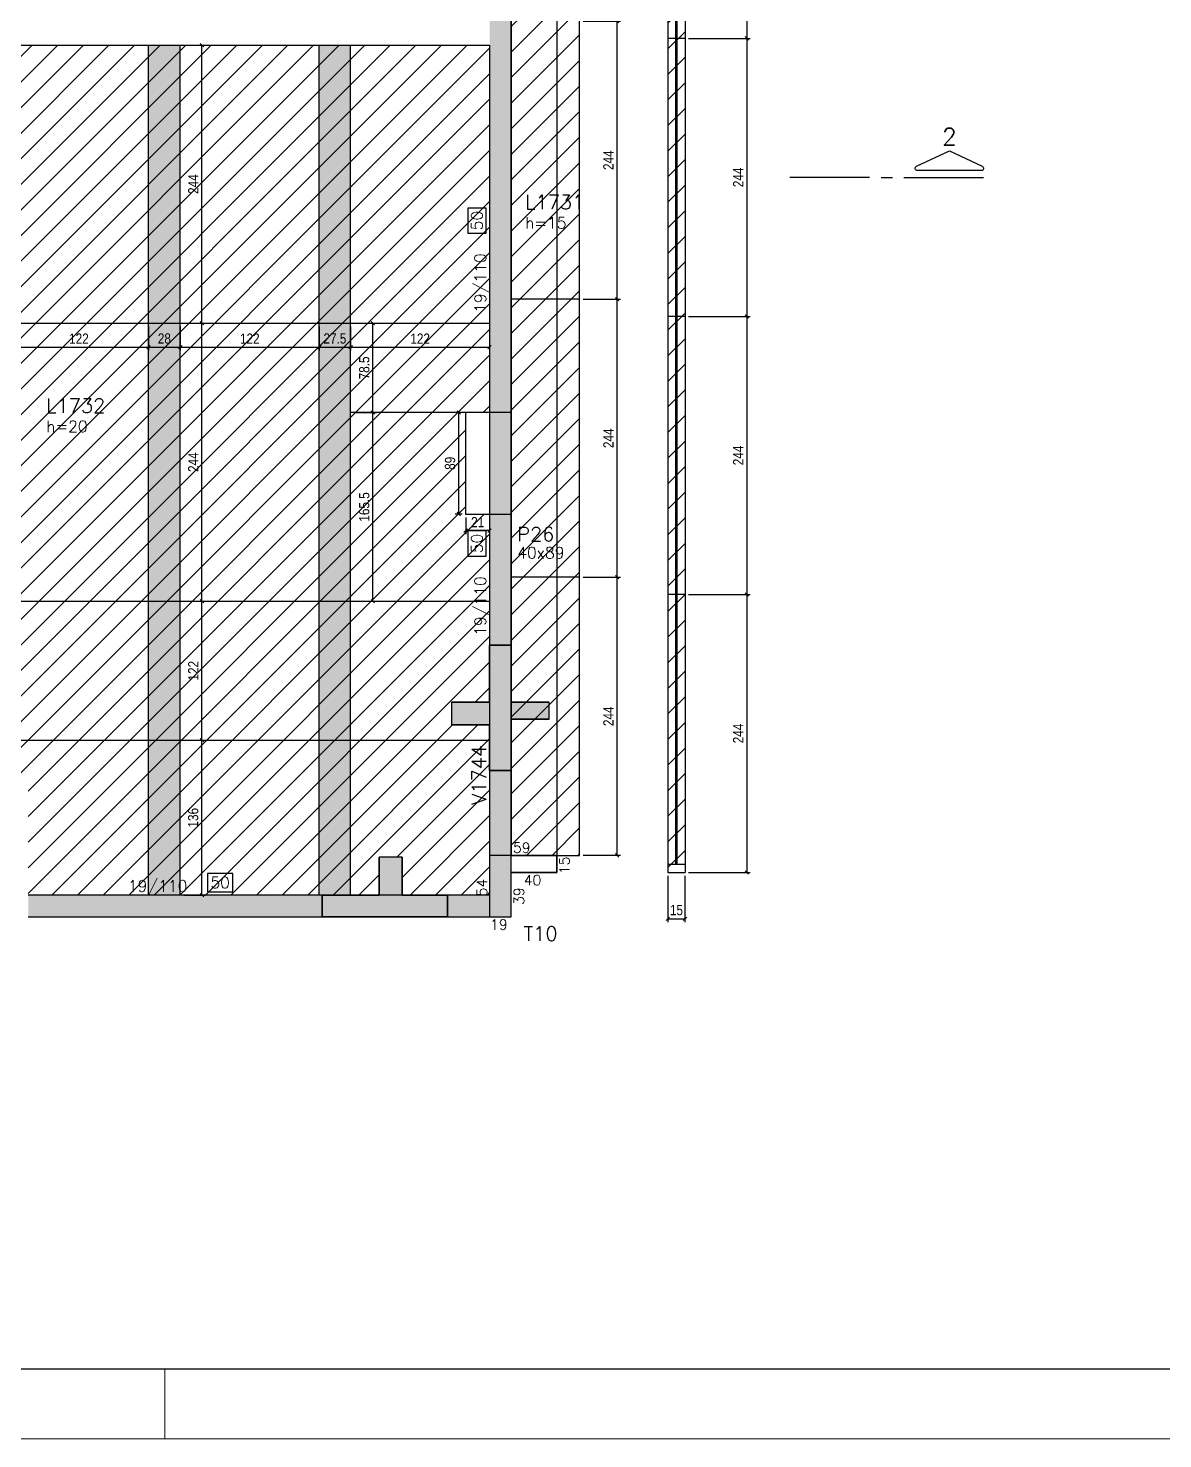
# Model space of a CAD drawing. Extents: x 1860 to 8661, y -614 to 3008.
# Drawn here: x 6286 to 7282, y -614 to 624 of the extents above; entities that cross this region are included whole.
import ezdxf
from ezdxf.enums import TextEntityAlignment as Align

# ---------------------------------------------------------------- set-up
doc = ezdxf.new("R2010")
doc.units = 0
for name, color, linetype in [('COTA', 241, 'Continuous'), ('F-CORTE', 4, 'Continuous'), ('F-CORTE-INDICAÇÃO', 4, 'Continuous'), ('F-DESNIVEL-1', 254, 'Continuous'), ('F-LAJES', 3, 'Continuous'), ('F-LAJES-DIM', 2, 'Continuous'), ('F-LAJES-NOME', 4, 'Continuous'), ('F-PILARES-DIM', 172, 'Continuous'), ('F-PILARES-M', 170, 'Continuous'), ('F-PILARES-NOME', 170, 'Continuous'), ('F-SOLIDO-CORTE', 71, 'Continuous'), ('F-VIGAS', 3, 'Continuous'), ('F-VIGAS-DIM', 2, 'Continuous'), ('F-VIGAS-NOME', 4, 'Continuous'), ('Painéis', 200, 'Continuous'), ('SARR_2.2x7', 40, 'Continuous')]:
    doc.layers.add(name, color=color, linetype=linetype)
doc.layers.add('FOLHA', color=255, linetype='Continuous', lineweight=5)
doc.layers.add('Hachura', color=251, linetype='Continuous', lineweight=9)
doc.styles.add('COTA TECNICA-50', font='techl___.ttf', dxfattribs={"height": 9})
doc.styles.add('MCP', font='romans.shx')
doc.styles.add('ROMANS', font='romans.shx')
doc.dimstyles.new('COTA PAINEL-50', dxfattribs={"dimtxt": 9, "dimasz": 3, "dimexe": 3, "dimexo": 3, "dimgap": 3, "dimtad": 1, "dimdec": 1, "dimzin": 12, "dimdsep": 46, "dimtxsty": 'COTA TECNICA-50', "dimblk1": 'OBLIQUE', "dimblk2": 'OBLIQUE', "dimsah": 1, "dimcen": 0.9, "dimclrd": 4, "dimclre": 4, "dimclrt": 240, "dimadec": 1, "dimazin": 3, "dimtfac": 1, "dimtdec": 1, "dimtmove": 0, "dimatfit": 3, "dimfxl": 1, "dimtolj": 1, "dimtzin": 12, "dimarcsym": 0})

# ---------------------------------------------------------------- blocks, each defined once
blk = doc.blocks.new('*U36')
at = {"layer": 'F-VIGAS-DIM', "color": 1}
blk.add_lwpolyline([(0, 0), (22, 0), (22, 16), (0, 16)], close=True, dxfattribs=at)
at = {"layer": 'F-VIGAS-DIM', "style": 'MCP'}
blk.add_attdef('DIM', text='', height=10, dxfattribs=at).set_placement((11, 8), align=Align.MIDDLE_CENTER)
blk = doc.blocks.new('*U38')
at = {"layer": 'F-CORTE-INDICAÇÃO'}
for p, q in [((70, 0), (0, 0)), ((80, 0), (90, 0)), ((100, 0), (170, 0))]:
    blk.add_line(p, q, dxfattribs=at)
blk.add_lwpolyline([(112, 6, -0.802585), (111.2, 9.8), (140, 23.3), (168.8, 9.8, -0.802585), (168, 6)], format="xyb", close=True, dxfattribs=at)
at = {"layer": 'F-CORTE-INDICAÇÃO', "style": 'ROMANS'}
blk.add_attdef('CORTE', text='', height=15, dxfattribs=at).set_placement((140, 35.8), align=Align.MIDDLE_CENTER)
at = {"layer": 'F-CORTE-INDICAÇÃO', "color": 2, "style": 'ROMANS'}
blk.add_attdef('FOLHA', text='', height=12, dxfattribs=at).set_placement((140, -10), align=Align.MIDDLE_CENTER)
blk = doc.blocks.new('_Oblique')
at = {"color": 0, "linetype": 'ByBlock', "lineweight": -2}
blk.add_line((-0.5, -0.5), (0.5, 0.5), dxfattribs=at)
blk = doc.blocks.new('*D1208')
at = {"layer": 'COTA', "color": 4, "lineweight": -2, "transparency": 16777216}
for p, q in [((6269.4, 362.4), (6269.4, 341.3)), ((6391.4, 362.4), (6391.4, 341.3)), ((6269.4, 344.3), (6391.4, 344.3))]:
    blk.add_line(p, q, dxfattribs=at)
at = {"layer": 'Defpoints', "color": 0, "transparency": 16777216}
for p in [(6269.4, 365.4), (6391.4, 365.4), (6391.4, 344.3)]:
    blk.add_point(p, dxfattribs=at)
at = {"layer": 'COTA', "color": 4, "lineweight": -2, "transparency": 16777216, "xscale": 3, "yscale": 3, "zscale": 3, "rotation": 180}
blk.add_blockref('_Oblique', (6269.4, 344.3), dxfattribs=at)
at = {"layer": 'COTA', "color": 4, "lineweight": -2, "transparency": 16777216, "xscale": 3, "yscale": 3, "zscale": 3}
blk.add_blockref('_Oblique', (6391.4, 344.3), dxfattribs=at)
at = {"layer": 'COTA', "color": 240, "transparency": 16777216, "insert": (6330.4, 351.8), "char_height": 9, "attachment_point": 5, "style": 'COTA TECNICA-50'}
blk.add_mtext('\\A1;122', dxfattribs=at)
blk = doc.blocks.new('*D1209')
at = {"layer": 'COTA', "color": 4, "lineweight": -2, "transparency": 16777216}
for p, q in [((6391.4, 362.4), (6391.4, 341.3)), ((6419.4, 362.4), (6419.4, 341.3)), ((6391.4, 344.3), (6419.4, 344.3))]:
    blk.add_line(p, q, dxfattribs=at)
at = {"layer": 'Defpoints', "color": 0, "transparency": 16777216}
for p in [(6391.4, 365.4), (6419.4, 365.4), (6419.4, 344.3)]:
    blk.add_point(p, dxfattribs=at)
at = {"layer": 'COTA', "color": 4, "lineweight": -2, "transparency": 16777216, "xscale": 3, "yscale": 3, "zscale": 3, "rotation": 180}
blk.add_blockref('_Oblique', (6391.4, 344.3), dxfattribs=at)
at = {"layer": 'COTA', "color": 4, "lineweight": -2, "transparency": 16777216, "xscale": 3, "yscale": 3, "zscale": 3}
blk.add_blockref('_Oblique', (6419.4, 344.3), dxfattribs=at)
at = {"layer": 'COTA', "color": 240, "transparency": 16777216, "insert": (6405.4, 351.9), "char_height": 9, "attachment_point": 5, "style": 'COTA TECNICA-50'}
blk.add_mtext('\\A1;28', dxfattribs=at)
blk = doc.blocks.new('*D1210')
at = {"layer": 'COTA', "color": 4, "lineweight": -2, "transparency": 16777216}
for p, q in [((6419.4, 362.4), (6419.4, 341.3)), ((6541.4, 362.4), (6541.4, 341.3)), ((6419.4, 344.3), (6541.4, 344.3))]:
    blk.add_line(p, q, dxfattribs=at)
at = {"layer": 'Defpoints', "color": 0, "transparency": 16777216}
for p in [(6419.4, 365.4), (6541.4, 365.4), (6541.4, 344.3)]:
    blk.add_point(p, dxfattribs=at)
at = {"layer": 'COTA', "color": 4, "lineweight": -2, "transparency": 16777216, "xscale": 3, "yscale": 3, "zscale": 3, "rotation": 180}
blk.add_blockref('_Oblique', (6419.4, 344.3), dxfattribs=at)
at = {"layer": 'COTA', "color": 4, "lineweight": -2, "transparency": 16777216, "xscale": 3, "yscale": 3, "zscale": 3}
blk.add_blockref('_Oblique', (6541.4, 344.3), dxfattribs=at)
at = {"layer": 'COTA', "color": 240, "transparency": 16777216, "insert": (6480.4, 351.8), "char_height": 9, "attachment_point": 5, "style": 'COTA TECNICA-50'}
blk.add_mtext('\\A1;122', dxfattribs=at)
blk = doc.blocks.new('*D1211')
at = {"layer": 'COTA', "color": 4, "lineweight": -2, "transparency": 16777216}
for p, q in [((6541.4, 362.4), (6541.4, 341.3)), ((6568.9, 362.4), (6568.9, 341.3)), ((6541.4, 344.3), (6568.9, 344.3))]:
    blk.add_line(p, q, dxfattribs=at)
at = {"layer": 'Defpoints', "color": 0, "transparency": 16777216}
for p in [(6541.4, 365.4), (6568.9, 365.4), (6568.9, 344.3)]:
    blk.add_point(p, dxfattribs=at)
at = {"layer": 'COTA', "color": 4, "lineweight": -2, "transparency": 16777216, "xscale": 3, "yscale": 3, "zscale": 3, "rotation": 180}
blk.add_blockref('_Oblique', (6541.4, 344.3), dxfattribs=at)
at = {"layer": 'COTA', "color": 4, "lineweight": -2, "transparency": 16777216, "xscale": 3, "yscale": 3, "zscale": 3}
blk.add_blockref('_Oblique', (6568.9, 344.3), dxfattribs=at)
at = {"layer": 'COTA', "color": 240, "transparency": 16777216, "insert": (6555.1, 351.9), "char_height": 9, "attachment_point": 5, "style": 'COTA TECNICA-50'}
blk.add_mtext('\\A1;27.5', dxfattribs=at)
blk = doc.blocks.new('*D1212')
at = {"layer": 'COTA', "color": 4, "lineweight": -2, "transparency": 16777216}
for p, q in [((6568.9, 362.4), (6568.9, 341.3)), ((6690.9, 362.4), (6690.9, 341.3)), ((6568.9, 344.3), (6690.9, 344.3))]:
    blk.add_line(p, q, dxfattribs=at)
at = {"layer": 'Defpoints', "color": 0, "transparency": 16777216}
for p in [(6568.9, 365.4), (6690.9, 365.4), (6690.9, 344.3)]:
    blk.add_point(p, dxfattribs=at)
at = {"layer": 'COTA', "color": 4, "lineweight": -2, "transparency": 16777216, "xscale": 3, "yscale": 3, "zscale": 3, "rotation": 180}
blk.add_blockref('_Oblique', (6568.9, 344.3), dxfattribs=at)
at = {"layer": 'COTA', "color": 4, "lineweight": -2, "transparency": 16777216, "xscale": 3, "yscale": 3, "zscale": 3}
blk.add_blockref('_Oblique', (6690.9, 344.3), dxfattribs=at)
at = {"layer": 'COTA', "color": 240, "transparency": 16777216, "insert": (6629.9, 351.8), "char_height": 9, "attachment_point": 5, "style": 'COTA TECNICA-50'}
blk.add_mtext('\\A1;122', dxfattribs=at)
blk = doc.blocks.new('*D1213')
at = {"layer": 'COTA', "color": 4, "lineweight": -2, "transparency": 16777216}
for p, q in [((6666.9, 286.9), (6660.8, 286.9)), ((6663.8, 197.9), (6663.8, 286.9)), ((6666.9, 197.9), (6660.8, 197.9))]:
    blk.add_line(p, q, dxfattribs=at)
at = {"layer": 'Defpoints', "color": 0, "transparency": 16777216}
for p in [(6663.8, 286.9), (6669.9, 286.9), (6669.9, 197.9)]:
    blk.add_point(p, dxfattribs=at)
at = {"layer": 'COTA', "color": 4, "lineweight": -2, "transparency": 16777216, "xscale": 3, "yscale": 3, "zscale": 3}
for p, rotation in [((6663.8, 286.9), 90), ((6663.8, 197.9), 270)]:
    blk.add_blockref('_Oblique', p, dxfattribs=dict(at, rotation=rotation))
at = {"layer": 'COTA', "color": 240, "transparency": 16777216, "insert": (6656.2, 242.4), "char_height": 9, "attachment_point": 5, "rotation": 90, "style": 'COTA TECNICA-50'}
blk.add_mtext('\\A1;89', dxfattribs=at)
blk = doc.blocks.new('*D1214')
at = {"layer": 'COTA', "color": 4, "lineweight": -2, "transparency": 16777216}
for p, q in [((6669.9, 194.9), (6669.9, 180.3)), ((6690.9, 194.8), (6690.9, 180.3)), ((6690.9, 183.3), (6669.9, 183.3))]:
    blk.add_line(p, q, dxfattribs=at)
at = {"layer": 'Defpoints', "color": 0, "transparency": 16777216}
for p in [(6669.9, 197.9), (6690.9, 197.8), (6669.9, 183.3)]:
    blk.add_point(p, dxfattribs=at)
at = {"layer": 'COTA', "color": 4, "lineweight": -2, "transparency": 16777216, "xscale": 3, "yscale": 3, "zscale": 3, "rotation": 180}
blk.add_blockref('_Oblique', (6669.9, 183.3), dxfattribs=at)
at = {"layer": 'COTA', "color": 4, "lineweight": -2, "transparency": 16777216, "xscale": 3, "yscale": 3, "zscale": 3}
blk.add_blockref('_Oblique', (6690.9, 183.3), dxfattribs=at)
at = {"layer": 'COTA', "color": 240, "transparency": 16777216, "insert": (6680.4, 190.8), "char_height": 9, "attachment_point": 5, "style": 'COTA TECNICA-50'}
blk.add_mtext('\\A1;21', dxfattribs=at)
blk = doc.blocks.new('*D1215')
at = {"layer": 'COTA', "color": 4, "lineweight": -2, "transparency": 16777216}
for p, q in [((6422.4, -0.6), (6441.4, -0.6)), ((6438.4, -136.6), (6438.4, -0.6)), ((6422.4, -136.6), (6441.4, -136.6))]:
    blk.add_line(p, q, dxfattribs=at)
at = {"layer": 'Defpoints', "color": 0, "transparency": 16777216}
for p in [(6419.4, -0.6), (6438.4, -0.6), (6419.4, -136.6)]:
    blk.add_point(p, dxfattribs=at)
at = {"layer": 'COTA', "color": 4, "lineweight": -2, "transparency": 16777216, "xscale": 3, "yscale": 3, "zscale": 3}
for p, rotation in [((6438.4, -0.6), 90), ((6438.4, -136.6), 270)]:
    blk.add_blockref('_Oblique', p, dxfattribs=dict(at, rotation=rotation))
at = {"layer": 'COTA', "color": 240, "transparency": 16777216, "insert": (6430.7, -68.6), "char_height": 9, "attachment_point": 5, "rotation": 90, "style": 'COTA TECNICA-50'}
blk.add_mtext('\\A1;136', dxfattribs=at)
blk = doc.blocks.new('*D1216')
at = {"layer": 'COTA', "color": 4, "lineweight": -2, "transparency": 16777216}
for p, q in [((6422.4, 121.4), (6441.4, 121.4)), ((6438.4, -0.6), (6438.4, 121.4)), ((6422.4, -0.6), (6441.4, -0.6))]:
    blk.add_line(p, q, dxfattribs=at)
at = {"layer": 'Defpoints', "color": 0, "transparency": 16777216}
for p in [(6419.4, 121.4), (6438.4, 121.4), (6419.4, -0.6)]:
    blk.add_point(p, dxfattribs=at)
at = {"layer": 'COTA', "color": 4, "lineweight": -2, "transparency": 16777216, "xscale": 3, "yscale": 3, "zscale": 3}
for p, rotation in [((6438.4, 121.4), 90), ((6438.4, -0.6), 270)]:
    blk.add_blockref('_Oblique', p, dxfattribs=dict(at, rotation=rotation))
at = {"layer": 'COTA', "color": 240, "transparency": 16777216, "insert": (6430.8, 60.4), "char_height": 9, "attachment_point": 5, "rotation": 90, "style": 'COTA TECNICA-50'}
blk.add_mtext('\\A1;122', dxfattribs=at)
blk = doc.blocks.new('*D1217')
at = {"layer": 'COTA', "color": 4, "lineweight": -2, "transparency": 16777216}
for p, q in [((6422.4, 365.4), (6441.4, 365.4)), ((6438.4, 121.4), (6438.4, 365.4)), ((6422.4, 121.4), (6441.4, 121.4))]:
    blk.add_line(p, q, dxfattribs=at)
at = {"layer": 'Defpoints', "color": 0, "transparency": 16777216}
for p in [(6419.4, 365.4), (6438.4, 365.4), (6419.4, 121.4)]:
    blk.add_point(p, dxfattribs=at)
at = {"layer": 'COTA', "color": 4, "lineweight": -2, "transparency": 16777216, "xscale": 3, "yscale": 3, "zscale": 3}
for p, rotation in [((6438.4, 365.4), 90), ((6438.4, 121.4), 270)]:
    blk.add_blockref('_Oblique', p, dxfattribs=dict(at, rotation=rotation))
at = {"layer": 'COTA', "color": 240, "transparency": 16777216, "insert": (6430.8, 243.4), "char_height": 9, "attachment_point": 5, "rotation": 90, "style": 'COTA TECNICA-50'}
blk.add_mtext('\\A1;244', dxfattribs=at)
blk = doc.blocks.new('*D1218')
at = {"layer": 'COTA', "color": 4, "lineweight": -2, "transparency": 16777216}
for p, q in [((6422.4, 609.4), (6441.4, 609.4)), ((6438.4, 365.4), (6438.4, 609.4)), ((6422.4, 365.4), (6441.4, 365.4))]:
    blk.add_line(p, q, dxfattribs=at)
at = {"layer": 'Defpoints', "color": 0, "transparency": 16777216}
for p in [(6419.4, 609.4), (6438.4, 609.4), (6419.4, 365.4)]:
    blk.add_point(p, dxfattribs=at)
at = {"layer": 'COTA', "color": 4, "lineweight": -2, "transparency": 16777216, "xscale": 3, "yscale": 3, "zscale": 3}
for p, rotation in [((6438.4, 609.4), 90), ((6438.4, 365.4), 270)]:
    blk.add_blockref('_Oblique', p, dxfattribs=dict(at, rotation=rotation))
at = {"layer": 'COTA', "color": 240, "transparency": 16777216, "insert": (6430.8, 487.4), "char_height": 9, "attachment_point": 5, "rotation": 90, "style": 'COTA TECNICA-50'}
blk.add_mtext('\\A1;244', dxfattribs=at)
blk = doc.blocks.new('*D1219')
at = {"layer": 'COTA', "color": 4, "lineweight": -2, "transparency": 16777216}
for p, q in [((6571.9, 286.9), (6591.5, 286.9)), ((6588.5, 121.4), (6588.5, 286.9)), ((6571.9, 121.4), (6591.5, 121.4))]:
    blk.add_line(p, q, dxfattribs=at)
at = {"layer": 'Defpoints', "color": 0, "transparency": 16777216}
for p in [(6568.9, 286.9), (6588.5, 286.9), (6568.9, 121.4)]:
    blk.add_point(p, dxfattribs=at)
at = {"layer": 'COTA', "color": 4, "lineweight": -2, "transparency": 16777216, "xscale": 3, "yscale": 3, "zscale": 3}
for p, rotation in [((6588.5, 286.9), 90), ((6588.5, 121.4), 270)]:
    blk.add_blockref('_Oblique', p, dxfattribs=dict(at, rotation=rotation))
at = {"layer": 'COTA', "color": 240, "transparency": 16777216, "insert": (6580.9, 204.1), "char_height": 9, "attachment_point": 5, "rotation": 90, "style": 'COTA TECNICA-50'}
blk.add_mtext('\\A1;165.5', dxfattribs=at)
blk = doc.blocks.new('*D1220')
at = {"layer": 'COTA', "color": 4, "lineweight": -2, "transparency": 16777216}
for p, q in [((6571.9, 365.4), (6591.5, 365.4)), ((6588.5, 286.9), (6588.5, 365.4)), ((6571.9, 286.9), (6591.5, 286.9))]:
    blk.add_line(p, q, dxfattribs=at)
at = {"layer": 'Defpoints', "color": 0, "transparency": 16777216}
for p in [(6568.9, 365.4), (6588.5, 365.4), (6568.9, 286.9)]:
    blk.add_point(p, dxfattribs=at)
at = {"layer": 'COTA', "color": 4, "lineweight": -2, "transparency": 16777216, "xscale": 3, "yscale": 3, "zscale": 3}
for p, rotation in [((6588.5, 365.4), 90), ((6588.5, 286.9), 270)]:
    blk.add_blockref('_Oblique', p, dxfattribs=dict(at, rotation=rotation))
at = {"layer": 'COTA', "color": 240, "transparency": 16777216, "insert": (6580.9, 326.1), "char_height": 9, "attachment_point": 5, "rotation": 90, "style": 'COTA TECNICA-50'}
blk.add_mtext('\\A1;78.5', dxfattribs=at)
blk = doc.blocks.new('*D1357')
at = {"layer": 'COTA', "color": 4, "lineweight": -2, "transparency": 16777216}
for p, q in [((6772.9, 142.4), (6805.8, 142.4)), ((6802.8, -101.6), (6802.8, 142.4)), ((6772.9, -101.6), (6805.8, -101.6))]:
    blk.add_line(p, q, dxfattribs=at)
at = {"layer": 'Defpoints', "color": 0, "transparency": 16777216}
for p in [(6769.9, 142.4), (6802.8, 142.4), (6769.9, -101.6)]:
    blk.add_point(p, dxfattribs=at)
at = {"layer": 'COTA', "color": 4, "lineweight": -2, "transparency": 16777216, "xscale": 3, "yscale": 3, "zscale": 3}
for p, rotation in [((6802.8, 142.4), 90), ((6802.8, -101.6), 270)]:
    blk.add_blockref('_Oblique', p, dxfattribs=dict(at, rotation=rotation))
at = {"layer": 'COTA', "color": 240, "transparency": 16777216, "insert": (6795.2, 20.4), "char_height": 9, "attachment_point": 5, "rotation": 90, "style": 'COTA TECNICA-50'}
blk.add_mtext('\\A1;244', dxfattribs=at)
blk = doc.blocks.new('*D1358')
at = {"layer": 'COTA', "color": 4, "lineweight": -2, "transparency": 16777216}
for p, q in [((6772.9, 386.4), (6805.8, 386.4)), ((6802.8, 142.4), (6802.8, 386.4)), ((6772.9, 142.4), (6805.8, 142.4))]:
    blk.add_line(p, q, dxfattribs=at)
at = {"layer": 'Defpoints', "color": 0, "transparency": 16777216}
for p in [(6769.9, 386.4), (6802.8, 386.4), (6769.9, 142.4)]:
    blk.add_point(p, dxfattribs=at)
at = {"layer": 'COTA', "color": 4, "lineweight": -2, "transparency": 16777216, "xscale": 3, "yscale": 3, "zscale": 3}
for p, rotation in [((6802.8, 386.4), 90), ((6802.8, 142.4), 270)]:
    blk.add_blockref('_Oblique', p, dxfattribs=dict(at, rotation=rotation))
at = {"layer": 'COTA', "color": 240, "transparency": 16777216, "insert": (6795.2, 264.4), "char_height": 9, "attachment_point": 5, "rotation": 90, "style": 'COTA TECNICA-50'}
blk.add_mtext('\\A1;244', dxfattribs=at)
blk = doc.blocks.new('*D1359')
at = {"layer": 'COTA', "color": 4, "lineweight": -2, "transparency": 16777216}
for p, q in [((6772.9, 630.4), (6805.8, 630.4)), ((6802.8, 386.4), (6802.8, 630.4)), ((6772.9, 386.4), (6805.8, 386.4))]:
    blk.add_line(p, q, dxfattribs=at)
at = {"layer": 'Defpoints', "color": 0, "transparency": 16777216}
for p in [(6769.9, 630.4), (6802.8, 630.4), (6769.9, 386.4)]:
    blk.add_point(p, dxfattribs=at)
at = {"layer": 'COTA', "color": 4, "lineweight": -2, "transparency": 16777216, "xscale": 3, "yscale": 3, "zscale": 3}
for p, rotation in [((6802.8, 630.4), 90), ((6802.8, 386.4), 270)]:
    blk.add_blockref('_Oblique', p, dxfattribs=dict(at, rotation=rotation))
at = {"layer": 'COTA', "color": 240, "transparency": 16777216, "insert": (6795.2, 508.4), "char_height": 9, "attachment_point": 5, "rotation": 90, "style": 'COTA TECNICA-50'}
blk.add_mtext('\\A1;244', dxfattribs=at)
blk = doc.blocks.new('*D1334')
at = {"layer": 'COTA', "color": 4, "lineweight": -2, "transparency": 16777216}
for p, q in [((6865.4, 371.3), (6919.7, 371.3)), ((6916.7, 371.3), (6916.7, 127.3)), ((6865.4, 127.3), (6919.7, 127.3))]:
    blk.add_line(p, q, dxfattribs=at)
at = {"layer": 'Defpoints', "color": 0, "transparency": 16777216}
for p in [(6862.4, 371.3), (6862.4, 127.3), (6916.7, 127.3)]:
    blk.add_point(p, dxfattribs=at)
at = {"layer": 'COTA', "color": 4, "lineweight": -2, "transparency": 16777216, "xscale": 3, "yscale": 3, "zscale": 3}
for p, rotation in [((6916.7, 371.3), 90), ((6916.7, 127.3), 270)]:
    blk.add_blockref('_Oblique', p, dxfattribs=dict(at, rotation=rotation))
at = {"layer": 'COTA', "color": 240, "transparency": 16777216, "insert": (6909.1, 249.3), "char_height": 9, "attachment_point": 5, "rotation": 90, "style": 'COTA TECNICA-50'}
blk.add_mtext('\\A1;244', dxfattribs=at)
blk = doc.blocks.new('*D1335')
at = {"layer": 'COTA', "color": 4, "lineweight": -2, "transparency": 16777216}
for p, q in [((6865.4, 127.3), (6919.7, 127.3)), ((6916.7, 127.3), (6916.7, -116.7)), ((6865.4, -116.7), (6919.7, -116.7))]:
    blk.add_line(p, q, dxfattribs=at)
at = {"layer": 'Defpoints', "color": 0, "transparency": 16777216}
for p in [(6862.4, 127.3), (6862.4, -116.7), (6916.7, -116.7)]:
    blk.add_point(p, dxfattribs=at)
at = {"layer": 'COTA', "color": 4, "lineweight": -2, "transparency": 16777216, "xscale": 3, "yscale": 3, "zscale": 3}
for p, rotation in [((6916.7, 127.3), 90), ((6916.7, -116.7), 270)]:
    blk.add_blockref('_Oblique', p, dxfattribs=dict(at, rotation=rotation))
at = {"layer": 'COTA', "color": 240, "transparency": 16777216, "insert": (6909.1, 5.3), "char_height": 9, "attachment_point": 5, "rotation": 90, "style": 'COTA TECNICA-50'}
blk.add_mtext('\\A1;244', dxfattribs=at)
blk = doc.blocks.new('*D1336')
at = {"layer": 'COTA', "color": 4, "lineweight": -2, "transparency": 16777216}
for p, q in [((6865.4, 615.3), (6919.7, 615.3)), ((6916.7, 615.3), (6916.7, 371.3)), ((6865.4, 371.3), (6919.7, 371.3))]:
    blk.add_line(p, q, dxfattribs=at)
at = {"layer": 'Defpoints', "color": 0, "transparency": 16777216}
for p in [(6862.4, 615.3), (6862.4, 371.3), (6916.7, 371.3)]:
    blk.add_point(p, dxfattribs=at)
at = {"layer": 'COTA', "color": 4, "lineweight": -2, "transparency": 16777216, "xscale": 3, "yscale": 3, "zscale": 3}
for p, rotation in [((6916.7, 615.3), 90), ((6916.7, 371.3), 270)]:
    blk.add_blockref('_Oblique', p, dxfattribs=dict(at, rotation=rotation))
at = {"layer": 'COTA', "color": 240, "transparency": 16777216, "insert": (6909.1, 493.3), "char_height": 9, "attachment_point": 5, "rotation": 90, "style": 'COTA TECNICA-50'}
blk.add_mtext('\\A1;244', dxfattribs=at)
blk = doc.blocks.new('*D1337')
at = {"layer": 'COTA', "color": 4, "lineweight": -2, "transparency": 16777216}
for p, q in [((6865.4, 859.3), (6919.7, 859.3)), ((6916.7, 859.3), (6916.7, 615.3)), ((6865.4, 615.3), (6919.7, 615.3))]:
    blk.add_line(p, q, dxfattribs=at)
at = {"layer": 'Defpoints', "color": 0, "transparency": 16777216}
for p in [(6862.4, 859.3), (6862.4, 615.3), (6916.7, 615.3)]:
    blk.add_point(p, dxfattribs=at)
at = {"layer": 'COTA', "color": 4, "lineweight": -2, "transparency": 16777216, "xscale": 3, "yscale": 3, "zscale": 3}
for p, rotation in [((6916.7, 859.3), 90), ((6916.7, 615.3), 270)]:
    blk.add_blockref('_Oblique', p, dxfattribs=dict(at, rotation=rotation))
at = {"layer": 'COTA', "color": 240, "transparency": 16777216, "insert": (6909.1, 737.3), "char_height": 9, "attachment_point": 5, "rotation": 90, "style": 'COTA TECNICA-50'}
blk.add_mtext('\\A1;244', dxfattribs=at)
blk = doc.blocks.new('*D1364')
at = {"layer": 'COTA', "color": 4, "lineweight": -2, "transparency": 16777216}
for p, q in [((6847.4, -119.7), (6847.4, -160.3)), ((6862.4, -119.7), (6862.4, -160.3)), ((6847.4, -157.3), (6862.4, -157.3))]:
    blk.add_line(p, q, dxfattribs=at)
at = {"layer": 'Defpoints', "color": 0, "transparency": 16777216}
for p in [(6847.4, -116.7), (6862.4, -116.7), (6862.4, -157.3)]:
    blk.add_point(p, dxfattribs=at)
at = {"layer": 'COTA', "color": 4, "lineweight": -2, "transparency": 16777216, "xscale": 3, "yscale": 3, "zscale": 3, "rotation": 180}
blk.add_blockref('_Oblique', (6847.4, -157.3), dxfattribs=at)
at = {"layer": 'COTA', "color": 4, "lineweight": -2, "transparency": 16777216, "xscale": 3, "yscale": 3, "zscale": 3}
blk.add_blockref('_Oblique', (6862.4, -157.3), dxfattribs=at)
at = {"layer": 'COTA', "color": 240, "transparency": 16777216, "insert": (6854.9, -149.7), "char_height": 9, "attachment_point": 5, "style": 'COTA TECNICA-50'}
blk.add_mtext('\\A1;15', dxfattribs=at)

msp = doc.modelspace()

# ---------------------------------------------------------------- hatches: boundary and pattern name
at = {"layer": 'F-SOLIDO-CORTE', "linetype": 'Continuous'}
for points in [[(6690.87, 82.81), (6690.87, 32.81), (6657.52, 32.81), (6657.52, 12.81), (6690.87, 12.81), (6690.87, -27.19), (6709.87, -27.19), (6709.87, 17.81), (6743.22, 17.81), (6743.22, 32.81), (6709.87, 32.81), (6709.87, 82.81)], [(6690.87, 82.81), (6690.87, 32.81), (6657.52, 32.81), (6657.52, 12.81), (6690.87, 12.81), (6690.87, -27.19), (6709.87, -27.19), (6709.87, 17.81), (6743.22, 17.81), (6743.22, 32.81), (6709.87, 32.81), (6709.87, 82.81)], [(6544.02, -155.61), (6654.02, -155.61), (6654.02, -136.61), (6614.02, -136.61), (6614.02, -103.26), (6594.02, -103.26), (6594.02, -136.61), (6544.02, -136.61)], [(6544.02, -155.61), (6654.02, -155.61), (6654.02, -136.61), (6614.02, -136.61), (6614.02, -103.26), (6594.02, -103.26), (6594.02, -136.61), (6544.02, -136.61)]]:
    msp.add_hatch(color=256, dxfattribs=at).paths.add_polyline_path(points, flags=16)
at = {"layer": 'Hachura', "linetype": 'ByBlock'}
h = msp.add_hatch(dxfattribs=at)
h.set_pattern_fill('ANSI31', color=256, scale=5)
h.paths.add_polyline_path([(5634.83, 714.79), (5649.83, 714.79), (5649.83, 761.29), (5634.83, 761.29)])
h.paths.add_polyline_path([(5949.87, 694.79), (5949.87, 761.29), (5710.87, 761.29), (5710.87, 694.79)])
h.paths.add_polyline_path([(5938.58, 605.04), (5938.58, 620.04), (5708.58, 620.04), (5708.58, 605.04)])
h.paths.add_polyline_path([(6709.87, -101.64), (6769.87, -101.64), (6769.87, 142.36), (6709.87, 142.36)])
h.paths.add_polyline_path([(6709.87, 142.36), (6769.87, 142.36), (6769.87, 386.36), (6709.87, 386.36)])
h.paths.add_polyline_path([(6709.87, 386.36), (6769.87, 386.36), (6769.87, 630.36), (6709.87, 630.36)])
h.paths.add_polyline_path([(6709.87, 630.36), (6769.87, 630.36), (6769.87, 874.36), (6709.87, 874.36)])
h.paths.add_polyline_path([(6709.87, 874.36), (6769.87, 874.36), (6769.87, 1118.36), (6709.87, 1118.36)])
h.paths.add_polyline_path([(6709.87, 1118.36), (6769.87, 1118.36), (6769.87, 1341.36), (6709.87, 1341.36)])
h.paths.add_polyline_path([(5792.87, 2423.29), (5792.87, 2363.29), (6036.87, 2363.29), (6036.87, 2423.29)])
h.paths.add_polyline_path([(6036.87, 2423.29), (6036.87, 2363.29), (6280.87, 2363.29), (6280.87, 2423.29)])
h.paths.add_polyline_path([(6524.87, 2363.29), (6524.87, 2423.29), (6280.87, 2423.29), (6280.87, 2363.29)])
h.paths.add_polyline_path([(6768.87, 2363.29), (6768.87, 2423.29), (6524.87, 2423.29), (6524.87, 2363.29)])
h.paths.add_polyline_path([(7012.87, 2363.29), (7012.87, 2423.29), (6768.87, 2423.29), (6768.87, 2363.29)])
h.paths.add_polyline_path([(7235.87, 2363.29), (7235.87, 2423.29), (7012.87, 2423.29), (7012.87, 2363.29)])
h.paths.add_polyline_path([(6847.43, -116.74), (6862.43, -116.74), (6862.43, 127.26), (6847.43, 127.26)])
h.paths.add_polyline_path([(6847.43, 127.26), (6862.43, 127.26), (6862.43, 371.26), (6847.43, 371.26)])
h.paths.add_polyline_path([(6847.43, 371.26), (6862.43, 371.26), (6862.43, 615.26), (6847.43, 615.26)])
h.paths.add_polyline_path([(6862.43, 859.26), (6847.43, 859.26), (6847.43, 615.26), (6862.43, 615.26)])
h.paths.add_polyline_path([(6862.43, 1103.26), (6847.43, 1103.26), (6847.43, 859.26), (6862.43, 859.26)])
h.paths.add_polyline_path([(6862.43, 1103.26), (6862.43, 1112.26), (6847.43, 1112.26), (6847.43, 1103.26)])
h.paths.add_polyline_path([(6862.43, 1356.26), (6847.43, 1356.26), (6847.43, 1112.26), (6862.43, 1112.26)])
h.paths.add_polyline_path([(7250.87, 2525.66), (7250.87, 2540.66), (7006.87, 2540.66), (7006.87, 2525.66)])
h.paths.add_polyline_path([(6997.87, 2525.66), (7006.87, 2525.66), (7006.87, 2540.66), (6997.87, 2540.66)])
h.paths.add_polyline_path([(6997.87, 2525.66), (6997.87, 2540.66), (6753.87, 2540.66), (6753.87, 2525.66)])
h.paths.add_polyline_path([(6753.87, 2525.66), (6753.87, 2540.66), (6509.87, 2540.66), (6509.87, 2525.66)])
h.paths.add_polyline_path([(6265.87, 2540.66), (6265.87, 2525.66), (6509.87, 2525.66), (6509.87, 2540.66)])
h.paths.add_polyline_path([(6021.87, 2540.66), (6021.87, 2525.66), (6265.87, 2525.66), (6265.87, 2540.66)])
h.paths.add_polyline_path([(5777.87, 2540.66), (5777.87, 2525.66), (6021.87, 2525.66), (6021.87, 2540.66)])
h = msp.add_hatch(dxfattribs=at)
h.set_pattern_fill('ANSI31', color=256, scale=5)
h.paths.add_polyline_path([(6090.87, 609.39), (5968.87, 609.39), (5968.87, 365.39), (6090.87, 365.39)])
h.paths.add_polyline_path([(6090.87, 365.39), (5968.87, 365.39), (5968.87, 344.39), (5968.87, 165.39), (5968.87, 121.39), (6090.87, 121.39)])
h.paths.add_polyline_path([(6090.87, 121.39), (5968.87, 121.39), (5968.87, 32.81), (6002.22, 32.81), (6002.22, 12.81), (5968.87, 12.81), (5968.87, -27.19), (5968.87, -27.19), (5968.87, -40.11), (6090.87, -40.11)])
h.paths.add_polyline_path([(6090.87, -96.61), (6090.87, -59.11), (5968.87, -59.11), (5968.87, -96.61), (5987.87, -96.61)])
h.paths.add_polyline_path([(6090.87, -96.61), (6118.87, -96.61), (6118.87, -59.11), (6090.87, -59.11)])
h.paths.add_polyline_path([(6090.87, -40.11), (6118.87, -40.11), (6118.87, 121.39), (6090.87, 121.39)])
h.paths.add_polyline_path([(6090.87, 121.39), (6118.87, 121.39), (6118.87, 365.39), (6090.87, 365.39)])
h.paths.add_polyline_path([(6090.87, 365.39), (6118.87, 365.39), (6118.87, 609.39), (6090.87, 609.39)])
h.paths.add_polyline_path([(6240.87, 609.39), (6118.87, 609.39), (6118.87, 365.39), (6240.87, 365.39)])
h.paths.add_polyline_path([(6240.87, 365.39), (6118.87, 365.39), (6118.87, 121.39), (6240.87, 121.39)])
h.paths.add_polyline_path([(6240.87, 121.39), (6118.87, 121.39), (6118.87, -40.11), (6240.87, -40.11)])
h.paths.add_polyline_path([(6240.87, -40.11), (6268.87, -40.11), (6268.87, 121.39), (6240.87, 121.39)])
h.paths.add_polyline_path([(6240.87, -96.61), (6240.87, -59.11), (6118.87, -59.11), (6118.87, -96.61)])
h.paths.add_polyline_path([(6240.87, -96.61), (6267.87, -96.61), (6267.87, -59.11), (6240.87, -59.11)])
h.paths.add_polyline_path([(6391.37, -0.61), (6269.37, -0.61), (6269.37, -40.11), (6285.87, -40.11), (6285.87, -136.61), (6391.37, -136.61)])
h.paths.add_polyline_path([(6391.37, -0.61), (6391.37, 121.39), (6269.37, 121.39), (6269.37, -0.61)])
h.paths.add_polyline_path([(6391.37, 121.39), (6391.37, 365.39), (6269.37, 365.39), (6269.37, 121.39)])
h.paths.add_polyline_path([(6268.87, 365.39), (6240.87, 365.39), (6240.87, 121.39), (6268.87, 121.39)])
h.paths.add_polyline_path([(6391.37, 609.39), (6390.87, 609.39), (6269.37, 609.39), (6269.37, 365.39), (6391.37, 365.39)])
h.paths.add_polyline_path([(6268.87, 609.39), (6240.87, 609.39), (6240.87, 365.39), (6268.87, 365.39)])
h.paths.add_polyline_path([(6391.37, 365.39), (6419.37, 365.39), (6419.37, 609.39), (6391.37, 609.39)])
h.paths.add_polyline_path([(6541.37, 609.39), (6419.37, 609.39), (6419.37, 365.39), (6541.37, 365.39)])
h.paths.add_polyline_path([(6568.87, 609.39), (6541.37, 609.39), (6541.37, 365.39), (6568.87, 365.39)])
h.paths.add_polyline_path([(6568.87, 365.39), (6690.87, 365.39), (6690.87, 609.39), (6568.87, 609.39)])
h.paths.add_polyline_path([(6669.87, 286.89), (6690.87, 286.89), (6690.87, 365.39), (6568.87, 365.39), (6568.87, 286.89)])
h.paths.add_polyline_path([(6568.87, 286.89), (6568.87, 121.39), (6690.87, 121.39), (6690.87, 197.89), (6669.87, 197.89), (6669.87, 286.89)])
h.paths.add_polyline_path([(6568.87, 365.39), (6541.37, 365.39), (6541.37, 121.39), (6568.87, 121.39)])
h.paths.add_polyline_path([(6541.37, 365.39), (6419.37, 365.39), (6419.37, 121.39), (6541.37, 121.39)])
h.paths.add_polyline_path([(6419.37, 365.39), (6391.37, 365.39), (6391.37, 121.39), (6419.37, 121.39)])
h.paths.add_polyline_path([(6391.37, -0.61), (6419.37, -0.61), (6419.37, 121.39), (6391.37, 121.39)])
h.paths.add_polyline_path([(6391.37, -136.61), (6419.37, -136.61), (6419.37, -0.61), (6391.37, -0.61)])
h.paths.add_polyline_path([(6419.37, -0.61), (6419.37, -136.61), (6541.37, -136.61), (6541.37, -0.61)])
h.paths.add_polyline_path([(6419.37, 121.39), (6419.37, -0.61), (6541.37, -0.61), (6541.37, 121.39)])
h.paths.add_polyline_path([(6541.37, -0.61), (6568.87, -0.61), (6568.87, 121.39), (6541.37, 121.39)])
h.paths.add_polyline_path([(6568.87, -0.61), (6690.87, -0.61), (6690.87, 12.81), (6657.52, 12.81), (6657.52, 32.81), (6690.87, 32.81), (6690.87, 82.81), (6690.87, 121.39), (6568.87, 121.39)])
h.paths.add_polyline_path([(6568.87, -0.61), (6568.87, -136.61), (6594.02, -136.61), (6594.02, -103.26), (6614.02, -103.26), (6614.02, -136.61), (6654.02, -136.61), (6690.87, -136.61), (6690.87, -101.64), (6690.87, -0.61)])
h.paths.add_polyline_path([(6541.37, -136.61), (6568.87, -136.61), (6568.87, -0.61), (6541.37, -0.61)])
at = {"layer": 'Hachura'}
h = msp.add_hatch(color=256, dxfattribs=at)
h.dxf.hatch_style = 1
h.paths.add_polyline_path([(6118.87, 609.39), (6090.87, 609.39), (6090.87, 365.39), (6118.87, 365.39)])
h.paths.add_polyline_path([(6118.87, 365.39), (6090.87, 365.39), (6090.87, 121.39), (6118.87, 121.39)])
h.paths.add_polyline_path([(6090.87, -96.61), (6118.87, -96.61), (6118.87, 121.39), (6090.87, 121.39)])
h.paths.add_polyline_path([(6268.87, 121.39), (6240.87, 121.39), (6240.87, -96.61), (6268.87, -96.61)])
h.paths.add_polyline_path([(6268.87, 365.39), (6240.87, 365.39), (6240.87, 121.39), (6268.87, 121.39)])
h.paths.add_polyline_path([(6240.87, 365.39), (6268.87, 365.39), (6268.87, 609.39), (6240.87, 609.39)])
h.paths.add_polyline_path([(6419.37, 609.39), (6391.37, 609.39), (6391.37, 365.39), (6419.37, 365.39)])
h.paths.add_polyline_path([(6419.37, 365.39), (6391.37, 365.39), (6391.37, 121.39), (6419.37, 121.39)])
h.paths.add_polyline_path([(6391.37, -0.61), (6419.37, -0.61), (6419.37, 121.39), (6391.37, 121.39)])
h.paths.add_polyline_path([(6391.37, -136.61), (6419.37, -136.61), (6419.37, -0.61), (6391.37, -0.61)])
h.paths.add_polyline_path([(6568.87, -0.61), (6541.37, -0.61), (6541.37, -136.61), (6568.87, -136.61)])
h.paths.add_polyline_path([(6541.37, -0.61), (6568.87, -0.61), (6568.87, 121.39), (6541.37, 121.39)])
h.paths.add_polyline_path([(6541.37, 121.39), (6568.87, 121.39), (6568.87, 365.39), (6541.37, 365.39)])
h.paths.add_polyline_path([(6568.87, 609.39), (6541.37, 609.39), (6541.37, 365.39), (6568.87, 365.39)])

# ---------------------------------------------------------------- linework, layer by layer
at = {"color": 30}
msp.add_line((8600.49, -552.63), (2012.11, -552.63), dxfattribs=at)
at = {"layer": 'F-CORTE', "linetype": 'Continuous'}
for points in [[(6690.87, 82.81), (6690.87, 32.81), (6657.52, 32.81), (6690.87, 32.81), (6690.87, 82.81), (6709.87, 82.81), (6709.87, 32.81), (6743.22, 32.81), (6709.87, 32.81), (6709.87, 82.81), (6690.87, 82.81)], [(6743.22, 17.81), (6709.87, 17.81), (6709.87, -27.19), (6690.87, -27.19), (6690.87, 12.81), (6657.52, 12.81), (6690.87, 12.81), (6690.87, -27.19), (6709.87, -27.19), (6709.87, 17.81), (6743.22, 17.81)], [(6544.02, -155.61), (6654.02, -155.61), (6654.02, -136.61), (6614.02, -136.61), (6614.02, -103.26), (6614.02, -136.61), (6654.02, -136.61), (6654.02, -155.61), (6544.02, -155.61), (6544.02, -136.61), (6594.02, -136.61), (6594.02, -103.26), (6594.02, -136.61), (6544.02, -136.61), (6544.02, -155.61)]]:
    msp.add_lwpolyline(points, dxfattribs=at)
at = {"layer": 'F-DESNIVEL-1', "linetype": 'Continuous'}
for points in [[(6709.87, 618.89), (6709.87, 734.39), (6690.87, 734.39)], [(6709.87, 618.89), (6690.87, 734.39), (6690.87, 618.89)], [(6709.87, 618.89), (6690.87, 618.89), (6690.87, 286.99)], [(6709.87, 618.89), (6690.87, 286.99), (6709.87, 286.99)], [(6709.87, 618.89), (6690.87, 618.89), (6709.87, 618.89)], [(6709.87, 618.89), (6709.87, 286.99), (6709.87, 618.89)], [(6690.87, -101.54), (6709.87, -101.54), (6709.87, 197.79)], [(6690.87, -101.54), (6709.87, 197.79), (6690.87, 197.79)], [(6690.87, -101.54), (6690.87, 197.79), (6690.87, -101.54)], [(6285.87, -155.61), (6690.77, -155.61), (6690.77, -136.61)], [(6285.87, -155.61), (6690.77, -136.61), (6285.87, -136.61)], [(6285.87, -155.61), (6285.87, -136.61), (6285.87, -155.61)]]:
    msp.add_solid(points, dxfattribs=at)
at = {"layer": 'F-DESNIVEL-1'}
for points in [[(6690.87, 286.89), (6709.87, 286.89), (6690.87, 197.79), (6709.8, 196.59)], [(6709.87, -155.61), (6690.87, -155.61), (6709.87, -101.64), (6690.87, -101.64)]]:
    msp.add_solid(points, dxfattribs=at)
at = {"layer": 'F-LAJES', "linetype": 'Continuous'}
for p, q in [((6749.87, 1356.39), (6749.87, -116.61)), ((6749.87, -116.61), (6709.87, -116.61))]:
    msp.add_line(p, q, dxfattribs=at)
at = {"layer": 'F-PILARES-M'}
for p, q in [((6690.87, 286.89), (6690.87, 197.79)), ((6709.87, -116.64), (6709.87, -101.64))]:
    msp.add_line(p, q, dxfattribs=at)
at = {"layer": 'F-PILARES-M', "linetype": 'Continuous'}
for points in [[(6669.87, 197.89), (6709.87, 197.89), (6709.87, 286.89), (6669.87, 286.89), (6669.87, 197.89)], [(6690.87, -101.64), (6690.87, -155.61), (6709.87, -155.61), (6709.87, -116.64), (6749.87, -116.64), (6749.87, -101.64), (6690.87, -101.64)]]:
    msp.add_lwpolyline(points, dxfattribs=at)
at = {"layer": 'F-SOLIDO-CORTE'}
for points in [[(6690.87, 82.81), (6690.87, 32.81), (6657.52, 32.81), (6657.52, 12.81), (6690.87, 12.81), (6690.87, -27.19), (6709.87, -27.19), (6709.87, 17.81), (6743.22, 17.81), (6743.22, 32.81), (6709.87, 32.81), (6709.87, 82.81), (6690.87, 82.81)], [(6690.87, 82.81), (6690.87, 32.81), (6657.52, 32.81), (6657.52, 12.81), (6690.87, 12.81), (6690.87, -27.19), (6709.87, -27.19), (6709.87, 17.81), (6743.22, 17.81), (6743.22, 32.81), (6709.87, 32.81), (6709.87, 82.81), (6690.87, 82.81)], [(6544.02, -155.61), (6654.02, -155.61), (6654.02, -136.61), (6614.02, -136.61), (6614.02, -103.26), (6594.02, -103.26), (6594.02, -136.61), (6544.02, -136.61), (6544.02, -155.61)], [(6544.02, -155.61), (6654.02, -155.61), (6654.02, -136.61), (6614.02, -136.61), (6614.02, -103.26), (6594.02, -103.26), (6594.02, -136.61), (6544.02, -136.61), (6544.02, -155.61)]]:
    msp.add_lwpolyline(points, dxfattribs=at)
at = {"layer": 'F-VIGAS'}
for points in [[(6709.87, 618.89), (6709.87, 734.39)], [(5968.87, 609.39), (6390.87, 609.39)], [(6390.87, 609.39), (6690.87, 609.39)], [(6690.87, 609.39), (6690.87, 286.89)], [(6709.87, 286.89), (6709.87, 618.89)], [(6690.87, 197.89), (6690.87, -101.64)], [(6709.87, -101.64), (6709.87, 197.89)], [(6690.87, -136.61), (6285.87, -136.61)], [(6285.87, -155.61), (6690.87, -155.61)]]:
    msp.add_lwpolyline(points, dxfattribs=at)
at = {"layer": 'FOLHA'}
for p, q in [((6405.79, -552.63), (6405.79, -613.6)), ((8661.45, -613.6), (1859.7, -613.6))]:
    msp.add_line(p, q, dxfattribs=at)
at = {"layer": 'Painéis'}
for p, q in [((6847.43, 1356.26), (6847.43, -116.74)), ((6862.43, 1356.26), (6862.43, -116.74)), ((6862.43, 615.26), (6847.43, 615.26)), ((6769.87, 386.36), (6709.87, 386.36)), ((6862.43, 371.26), (6847.43, 371.26)), ((6669.87, 286.89), (6568.87, 286.89)), ((6769.87, 142.36), (6709.87, 142.36)), ((6862.43, 127.26), (6847.43, 127.26)), ((6847.43, -116.74), (6862.43, -116.74))]:
    msp.add_line(p, q, dxfattribs=at)
msp.add_lwpolyline([(6709.87, -101.64), (6769.87, -101.64), (6769.87, 1341.36), (6709.87, 1341.36)], close=True, dxfattribs=at)
for points in [[(6391.37, -136.61), (6391.37, 609.39)], [(6419.37, -136.61), (6419.37, 609.39)], [(6541.37, -136.61), (6541.37, 609.39)], [(6568.87, -136.61), (6568.87, 609.39)], [(5968.87, 365.39), (6690.87, 365.39)], [(5968.87, 121.39), (6690.87, 121.39)], [(6269.37, -0.61), (6690.87, -0.61)]]:
    msp.add_lwpolyline(points, dxfattribs=at)
at = {"layer": 'SARR_2.2x7'}
for p, q in [((6854.43, 615.26), (6854.43, 859.26)), ((6855.43, 615.26), (6855.43, 859.26)), ((6854.43, 371.26), (6854.43, 615.26)), ((6855.43, 371.26), (6855.43, 615.26)), ((6854.43, 127.26), (6854.43, 371.26)), ((6855.43, 127.26), (6855.43, 371.26)), ((6854.43, -109.74), (6854.43, 127.26)), ((6855.43, -109.74), (6855.43, 127.26)), ((6862.43, -109.74), (6847.43, -109.74))]:
    msp.add_line(p, q, dxfattribs=at)

# ---------------------------------------------------------------- block references
at = {"layer": 'F-CORTE-INDICAÇÃO', "linetype": 'Continuous'}
ref = msp.add_blockref('*U38', (6954.5, 493.28), dxfattribs=at)
ref.add_attrib('CORTE', '2', dxfattribs={"height": 15, "style": 'ROMANS'}).set_placement((7094.5, 529.04), align=Align.MIDDLE_CENTER)
at = {"layer": 'F-VIGAS-DIM', "linetype": 'Continuous', "rotation": 90}
for p in [(6687.75, 444.39), (6687.75, 161.05)]:
    msp.add_blockref('*U36', p, dxfattribs=at).add_auto_attribs({'DIM': '50'})
at = {"layer": 'F-VIGAS-DIM', "linetype": 'Continuous'}
msp.add_blockref('*U36', (6443.37, -133.49), dxfattribs=at).add_auto_attribs({'DIM': '50'})

# ---------------------------------------------------------------- texts
at = {"layer": 'F-LAJES-DIM', "linetype": 'Continuous', "style": 'MCP'}
for s, p in [('h=15', (6722.02, 448.37)), ('h=20', (6301.61, 269.75))]:
    msp.add_text(s, height=10, dxfattribs=at).set_placement(p)
at = {"layer": 'F-LAJES-NOME', "linetype": 'Continuous', "style": 'MCP'}
for s, p in [('L1731', (6722.02, 465.37)), ('L1732', (6301.61, 286.75))]:
    msp.add_text(s, height=12.5, dxfattribs=at).set_placement(p)
at = {"layer": 'F-PILARES-DIM', "linetype": 'Continuous', "style": 'MCP'}
for s, height, p in [('40x89', 10, (6715.13, 158.95)), ('59', 9, (6711.37, -99.39)), ('40', 9, (6720.87, -127.89)), ('19', 9, (6691.37, -166.86))]:
    msp.add_text(s, height=height, dxfattribs=at).set_placement(p)
for s, p in [('15', (6761.12, -118.14)), ('54', (6688.62, -137.63)), ('39', (6721.12, -145.13))]:
    msp.add_text(s, height=9, rotation=90, dxfattribs=at).set_placement(p)
at = {"layer": 'F-PILARES-NOME', "linetype": 'Continuous', "style": 'MCP'}
for s, p in [('P26', (6715.13, 173.95)), ('T10', (6720.62, -176.51))]:
    msp.add_text(s, height=12.5, dxfattribs=at).set_placement(p)
at = {"layer": 'F-VIGAS-DIM', "linetype": 'Continuous', "style": 'MCP'}
for p in [(6687.75, 374.39), (6687.75, 91.05)]:
    msp.add_text('19/110', height=10, rotation=90, dxfattribs=at).set_placement(p)
msp.add_text('19/110', height=10, dxfattribs=at).set_placement((6373.37, -133.49))
at = {"layer": 'F-VIGAS-NOME', "linetype": 'Continuous', "style": 'MCP'}
msp.add_text('V1744', height=12.5, rotation=90, dxfattribs=at).set_placement((6687.75, -57.1))

# ---------------------------------------------------------------- dimensions: what is measured, and where the dimension line sits
at = {"layer": 'COTA'}
for base, p1, p2, picture, middle in [((6916.68, 615.26), (6862.43, 859.26), (6862.43, 615.26), '*D1337', (6909.11, 737.26)), ((6802.8, 630.36), (6769.87, 386.36), (6769.87, 630.36), '*D1359', (6795.24, 508.36)), ((6438.36, 609.39), (6419.37, 365.39), (6419.37, 609.39), '*D1218', (6430.79, 487.39)), ((6916.68, 371.26), (6862.43, 615.26), (6862.43, 371.26), '*D1336', (6909.11, 493.26)), ((6802.8, 386.36), (6769.87, 142.36), (6769.87, 386.36), '*D1358', (6795.24, 264.36)), ((6916.68, 127.26), (6862.43, 371.26), (6862.43, 127.26), '*D1334', (6909.11, 249.26)), ((6438.36, 365.39), (6419.37, 121.39), (6419.37, 365.39), '*D1217', (6430.79, 243.39)), ((6588.53, 365.39), (6568.87, 286.89), (6568.87, 365.39), '*D1220', (6580.91, 326.14)), ((6916.68, -116.74), (6862.43, 127.26), (6862.43, -116.74), '*D1335', (6909.11, 5.26)), ((6438.36, 121.39), (6419.37, -0.61), (6419.37, 121.39), '*D1216', (6430.81, 60.39))]:
    dim = msp.add_linear_dim(base=base, p1=p1, p2=p2, angle=90, dimstyle='COTA PAINEL-50', override={"dimtmove": 1}, dxfattribs=at)
    dim.commit()
    dim.dimension.update_dxf_attribs({"geometry": picture, "text_midpoint": middle})
for base, p1, p2, picture, middle in [((6391.37, 344.28), (6269.37, 365.39), (6391.37, 365.39), '*D1208', (6330.37, 351.84)), ((6669.87, 183.29), (6690.87, 197.79), (6669.87, 197.89), '*D1214', (6680.37, 190.84)), ((6862.43, -157.28), (6847.43, -116.74), (6862.43, -116.74), '*D1364', (6854.93, -149.68))]:
    dim = msp.add_linear_dim(base=base, p1=p1, p2=p2, dimstyle='COTA PAINEL-50', dxfattribs=at)
    dim.commit()
    dim.dimension.update_dxf_attribs({"geometry": picture, "text_midpoint": middle})
for base, p1, p2, picture, middle in [((6419.37, 344.28), (6391.37, 365.39), (6419.37, 365.39), '*D1209', (6405.37, 351.87)), ((6541.37, 344.28), (6419.37, 365.39), (6541.37, 365.39), '*D1210', (6480.37, 351.84)), ((6690.87, 344.28), (6568.87, 365.39), (6690.87, 365.39), '*D1212', (6629.87, 351.84))]:
    dim = msp.add_linear_dim(base=base, p1=p1, p2=p2, dimstyle='COTA PAINEL-50', override={"dimtmove": 1}, dxfattribs=at)
    dim.commit()
    dim.dimension.update_dxf_attribs({"geometry": picture, "text_midpoint": middle})
dim = msp.add_linear_dim(base=(6568.87, 344.28), p1=(6541.37, 365.39), p2=(6568.87, 365.39), dimstyle='COTA PAINEL-50', override={"dimtmove": 1}, dxfattribs=at)
dim.commit()
dim.dimension.update_dxf_attribs({"geometry": '*D1211', "text_midpoint": (6555.12, 344.28), "dimtype": 160})
for base, p1, p2, picture, middle in [((6588.53, 286.89), (6568.87, 121.39), (6568.87, 286.89), '*D1219', (6580.93, 204.14)), ((6663.78, 286.89), (6669.87, 197.89), (6669.87, 286.89), '*D1213', (6656.19, 242.39)), ((6802.8, 142.36), (6769.87, -101.64), (6769.87, 142.36), '*D1357', (6795.24, 20.36)), ((6438.36, -0.61), (6419.37, -136.61), (6419.37, -0.61), '*D1215', (6430.66, -68.61))]:
    dim = msp.add_linear_dim(base=base, p1=p1, p2=p2, angle=90, dimstyle='COTA PAINEL-50', dxfattribs=at)
    dim.commit()
    dim.dimension.update_dxf_attribs({"geometry": picture, "text_midpoint": middle})

doc.saveas('drawing.dxf')
